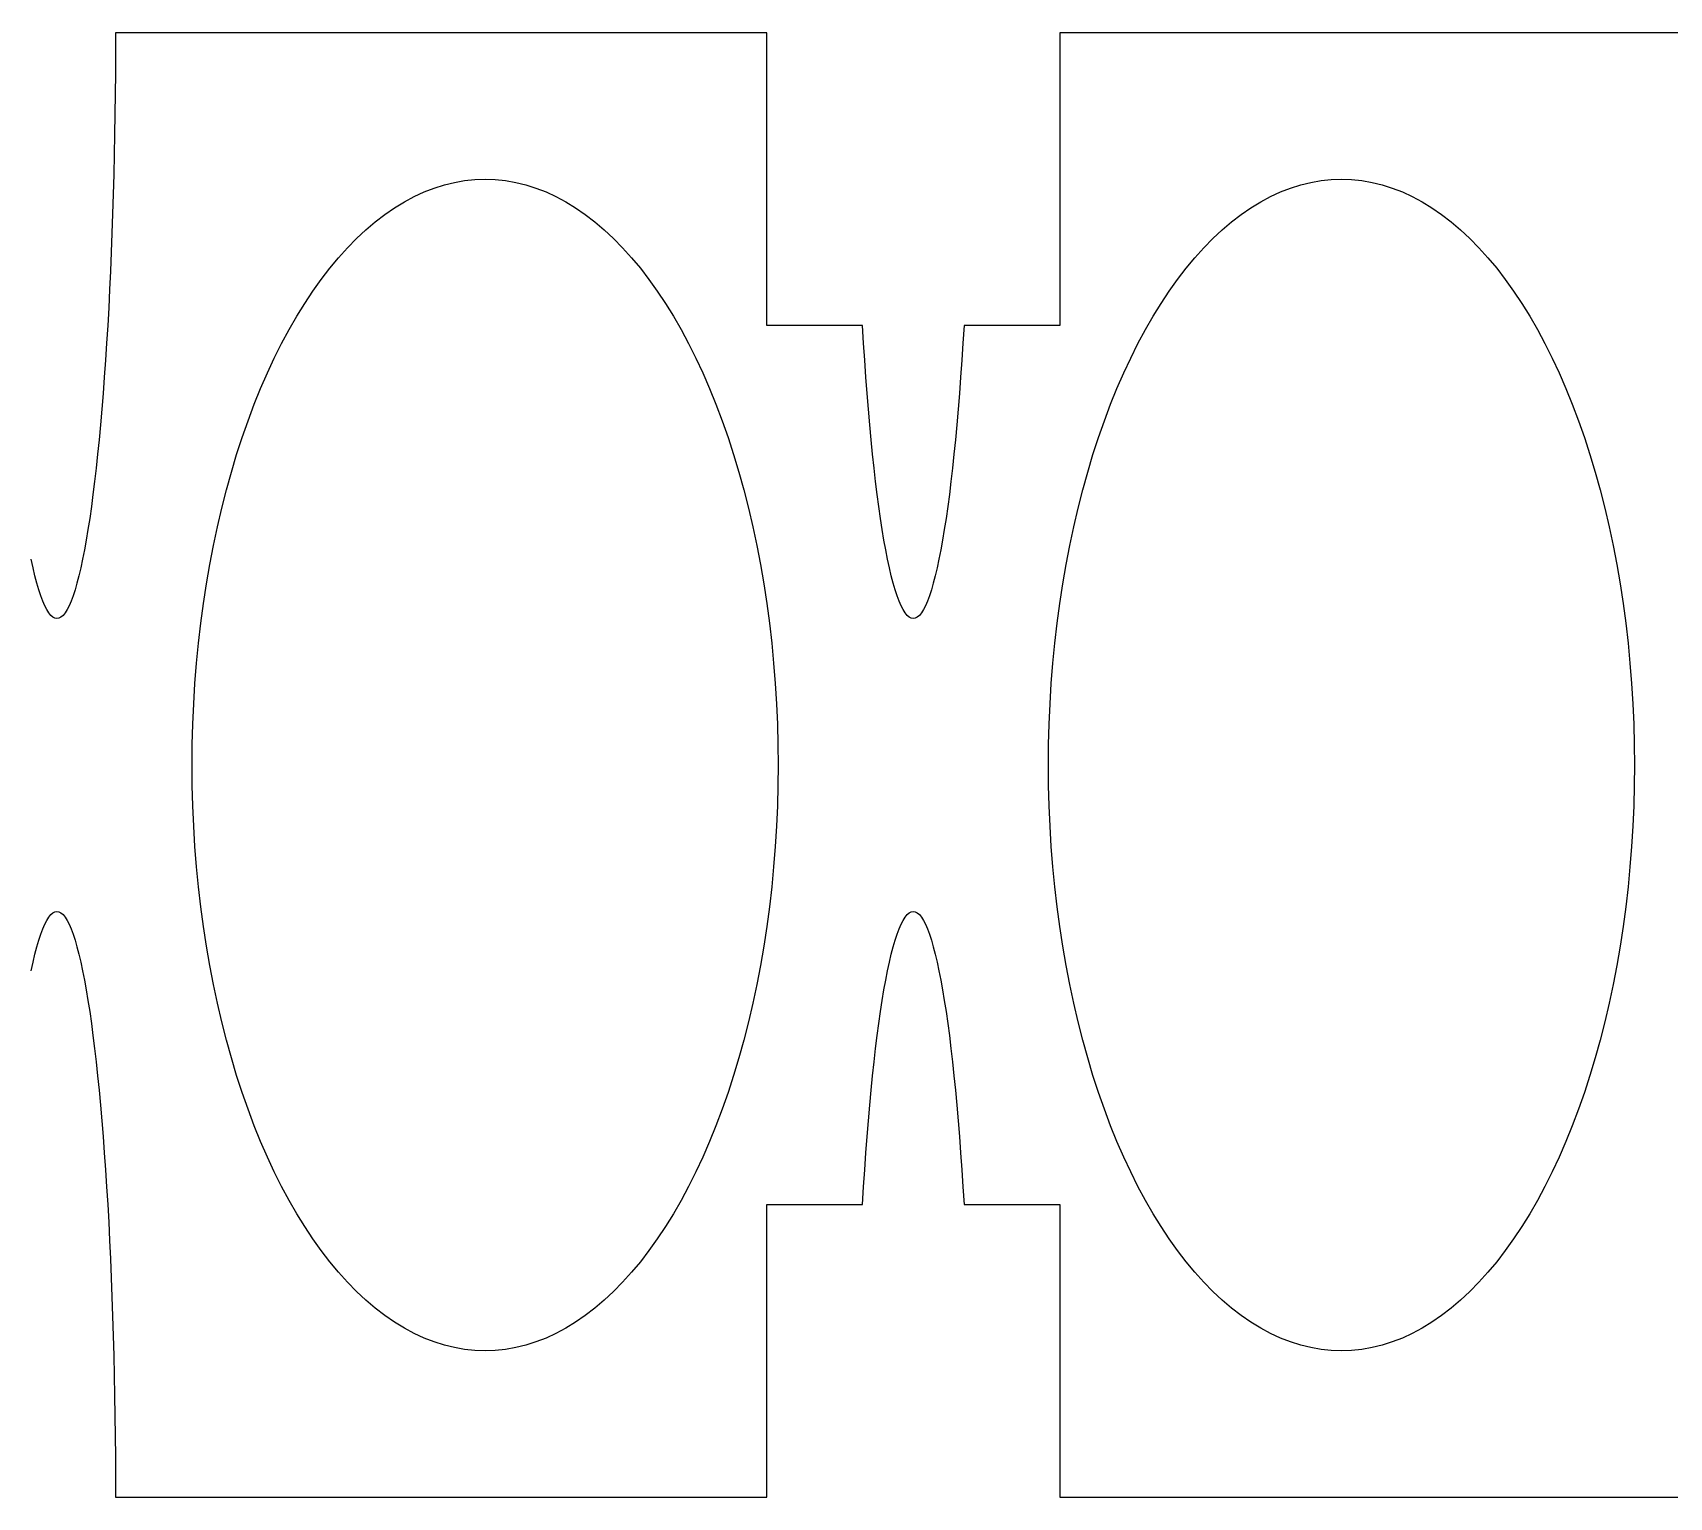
# Model space of a CAD drawing. Header units: metres. Extents: x -317 to 317, y -178 to -110.
# Drawn here: x -190.51 to -154.2, y -142.5 to -110 of the extents above; entities that cross this region are included whole.
import ezdxf

# ---------------------------------------------------------------- set-up
doc = ezdxf.new("R2010")
doc.units = ezdxf.units.M

msp = doc.modelspace()

# ---------------------------------------------------------------- linework, layer by layer
for p, q in [((-188.67, -110), (-188.671, -110.454)), ((-174.223, -110), (-188.67, -110)), ((-174.223, -116.5), (-174.223, -110)), ((-153.276, -110), (-167.723, -110)), ((-167.723, -110), (-167.723, -116.5)), ((-188.671, -110.454), (-188.673, -110.907)), ((-188.673, -110.907), (-188.677, -111.359)), ((-188.677, -111.359), (-188.683, -111.809)), ((-188.683, -111.809), (-188.69, -112.257)), ((-188.69, -112.257), (-188.699, -112.703)), ((-188.699, -112.703), (-188.709, -113.145)), ((-188.709, -113.145), (-188.721, -113.583)), ((-180.925, -113.282), (-180.699, -113.258)), ((-180.699, -113.258), (-180.472, -113.25)), ((-180.472, -113.25), (-180.245, -113.258)), ((-180.245, -113.258), (-180.018, -113.282)), ((-161.928, -113.282), (-161.702, -113.258)), ((-161.702, -113.258), (-161.475, -113.25)), ((-161.475, -113.25), (-161.248, -113.258)), ((-161.248, -113.258), (-161.021, -113.282)), ((-188.721, -113.583), (-188.734, -114.017)), ((-182.044, -113.636), (-181.823, -113.534)), ((-181.823, -113.534), (-181.601, -113.447)), ((-181.601, -113.447), (-181.376, -113.377)), ((-181.376, -113.377), (-181.151, -113.321)), ((-181.151, -113.321), (-180.925, -113.282)), ((-180.018, -113.282), (-179.792, -113.321)), ((-179.792, -113.321), (-179.567, -113.377)), ((-179.567, -113.377), (-179.343, -113.447)), ((-179.343, -113.447), (-179.12, -113.534)), ((-179.12, -113.534), (-178.899, -113.636)), ((-163.047, -113.636), (-162.826, -113.534)), ((-162.826, -113.534), (-162.603, -113.447)), ((-162.603, -113.447), (-162.379, -113.377)), ((-162.379, -113.377), (-162.154, -113.321)), ((-162.154, -113.321), (-161.928, -113.282)), ((-161.021, -113.282), (-160.795, -113.321)), ((-160.795, -113.321), (-160.57, -113.377)), ((-160.57, -113.377), (-160.346, -113.447)), ((-160.346, -113.447), (-160.123, -113.534)), ((-160.123, -113.534), (-159.902, -113.636)), ((-182.695, -114.034), (-182.48, -113.886)), ((-182.48, -113.886), (-182.263, -113.754)), ((-182.263, -113.754), (-182.044, -113.636)), ((-178.899, -113.636), (-178.68, -113.754)), ((-178.68, -113.754), (-178.463, -113.886)), ((-178.463, -113.886), (-178.249, -114.034)), ((-163.698, -114.034), (-163.483, -113.886)), ((-163.483, -113.886), (-163.266, -113.754)), ((-163.266, -113.754), (-163.047, -113.636)), ((-159.902, -113.636), (-159.683, -113.754)), ((-159.683, -113.754), (-159.466, -113.886)), ((-159.466, -113.886), (-159.252, -114.034)), ((-188.734, -114.017), (-188.749, -114.446)), ((-183.116, -114.374), (-182.907, -114.197)), ((-182.907, -114.197), (-182.695, -114.034)), ((-178.249, -114.034), (-178.037, -114.197)), ((-178.037, -114.197), (-177.828, -114.374)), ((-164.119, -114.374), (-163.91, -114.197)), ((-163.91, -114.197), (-163.698, -114.034)), ((-159.252, -114.034), (-159.04, -114.197)), ((-159.04, -114.197), (-158.831, -114.374)), ((-188.749, -114.446), (-188.765, -114.87)), ((-183.523, -114.772), (-183.321, -114.566)), ((-183.321, -114.566), (-183.116, -114.374)), ((-177.828, -114.374), (-177.622, -114.566)), ((-177.622, -114.566), (-177.42, -114.772)), ((-164.526, -114.772), (-164.324, -114.566)), ((-164.324, -114.566), (-164.119, -114.374)), ((-158.831, -114.374), (-158.625, -114.566)), ((-158.625, -114.566), (-158.423, -114.772)), ((-188.765, -114.87), (-188.783, -115.288)), ((-183.916, -115.225), (-183.722, -114.992)), ((-183.722, -114.992), (-183.523, -114.772)), ((-177.42, -114.772), (-177.222, -114.992)), ((-177.222, -114.992), (-177.027, -115.225)), ((-164.919, -115.225), (-164.725, -114.992)), ((-164.725, -114.992), (-164.526, -114.772)), ((-158.423, -114.772), (-158.225, -114.992)), ((-158.225, -114.992), (-158.03, -115.225)), ((-188.783, -115.288), (-188.802, -115.699)), ((-184.107, -115.473), (-183.916, -115.225)), ((-177.027, -115.225), (-176.837, -115.473)), ((-165.11, -115.473), (-164.919, -115.225)), ((-158.03, -115.225), (-157.84, -115.473)), ((-188.802, -115.699), (-188.822, -116.103)), ((-184.474, -116.006), (-184.292, -115.733)), ((-184.292, -115.733), (-184.107, -115.473)), ((-176.837, -115.473), (-176.651, -115.733)), ((-176.651, -115.733), (-176.47, -116.006)), ((-165.477, -116.006), (-165.295, -115.733)), ((-165.295, -115.733), (-165.11, -115.473)), ((-157.84, -115.473), (-157.654, -115.733)), ((-157.654, -115.733), (-157.473, -116.006)), ((-188.822, -116.103), (-188.844, -116.5)), ((-184.65, -116.291), (-184.474, -116.006)), ((-176.47, -116.006), (-176.294, -116.291)), ((-165.653, -116.291), (-165.477, -116.006)), ((-157.473, -116.006), (-157.297, -116.291)), ((-188.844, -116.5), (-188.868, -116.889)), ((-184.821, -116.589), (-184.65, -116.291)), ((-176.294, -116.291), (-176.122, -116.589)), ((-172.099, -116.5), (-174.223, -116.5)), ((-172.076, -116.889), (-172.099, -116.5)), ((-172.099, -116.5), (-172.099, -116.5)), ((-169.847, -116.5), (-169.871, -116.889)), ((-167.723, -116.5), (-169.847, -116.5)), ((-169.847, -116.5), (-169.847, -116.5)), ((-165.824, -116.589), (-165.653, -116.291)), ((-157.297, -116.291), (-157.125, -116.589)), ((-188.868, -116.889), (-188.893, -117.27)), ((-185.148, -117.219), (-184.987, -116.899)), ((-184.987, -116.899), (-184.821, -116.589)), ((-176.122, -116.589), (-175.957, -116.899)), ((-175.957, -116.899), (-175.796, -117.219)), ((-172.051, -117.27), (-172.076, -116.889)), ((-169.871, -116.889), (-169.896, -117.27)), ((-166.15, -117.219), (-165.99, -116.899)), ((-165.99, -116.899), (-165.824, -116.589)), ((-157.125, -116.589), (-156.959, -116.899)), ((-156.959, -116.899), (-156.799, -117.219)), ((-185.302, -117.551), (-185.148, -117.219)), ((-175.796, -117.219), (-175.641, -117.551)), ((-166.305, -117.551), (-166.15, -117.219)), ((-156.799, -117.219), (-156.644, -117.551)), ((-188.893, -117.27), (-188.919, -117.641)), ((-185.451, -117.894), (-185.302, -117.551)), ((-175.641, -117.551), (-175.493, -117.894)), ((-172.025, -117.641), (-172.051, -117.27)), ((-169.896, -117.27), (-169.922, -117.641)), ((-166.454, -117.894), (-166.305, -117.551)), ((-156.644, -117.551), (-156.495, -117.894)), ((-188.919, -117.641), (-188.946, -118.004)), ((-185.594, -118.246), (-185.451, -117.894)), ((-175.493, -117.894), (-175.35, -118.246)), ((-171.998, -118.004), (-172.025, -117.641)), ((-169.922, -117.641), (-169.949, -118.004)), ((-166.597, -118.246), (-166.454, -117.894)), ((-156.495, -117.894), (-156.353, -118.246)), ((-188.946, -118.004), (-188.974, -118.356)), ((-185.73, -118.609), (-185.594, -118.246)), ((-175.35, -118.246), (-175.213, -118.609)), ((-171.969, -118.356), (-171.998, -118.004)), ((-169.949, -118.004), (-169.977, -118.356)), ((-166.733, -118.609), (-166.597, -118.246)), ((-156.353, -118.246), (-156.216, -118.609)), ((-189.004, -118.699), (-189.035, -119.031)), ((-188.974, -118.356), (-189.004, -118.699)), ((-185.861, -118.98), (-185.73, -118.609)), ((-175.213, -118.609), (-175.083, -118.98)), ((-171.939, -118.699), (-171.969, -118.356)), ((-171.908, -119.031), (-171.939, -118.699)), ((-170.007, -118.699), (-170.038, -119.031)), ((-169.977, -118.356), (-170.007, -118.699)), ((-166.864, -118.98), (-166.733, -118.609)), ((-156.216, -118.609), (-156.086, -118.98)), ((-189.035, -119.031), (-189.067, -119.351)), ((-185.984, -119.361), (-185.861, -118.98)), ((-175.083, -118.98), (-174.959, -119.361)), ((-171.876, -119.351), (-171.908, -119.031)), ((-170.038, -119.031), (-170.07, -119.351)), ((-166.987, -119.361), (-166.864, -118.98)), ((-156.086, -118.98), (-155.962, -119.361)), ((-189.067, -119.351), (-189.1, -119.661)), ((-186.101, -119.75), (-185.984, -119.361)), ((-174.959, -119.361), (-174.843, -119.75)), ((-171.843, -119.661), (-171.876, -119.351)), ((-170.07, -119.351), (-170.103, -119.661)), ((-167.104, -119.75), (-166.987, -119.361)), ((-155.962, -119.361), (-155.846, -119.75)), ((-189.1, -119.661), (-189.135, -119.959)), ((-186.211, -120.147), (-186.101, -119.75)), ((-174.843, -119.75), (-174.733, -120.147)), ((-171.809, -119.959), (-171.843, -119.661)), ((-170.103, -119.661), (-170.138, -119.959)), ((-167.214, -120.147), (-167.104, -119.75)), ((-155.846, -119.75), (-155.736, -120.147)), ((-189.135, -119.959), (-189.17, -120.244)), ((-186.314, -120.551), (-186.211, -120.147)), ((-174.733, -120.147), (-174.63, -120.551)), ((-171.774, -120.244), (-171.809, -119.959)), ((-170.138, -119.959), (-170.173, -120.244)), ((-167.317, -120.551), (-167.214, -120.147)), ((-155.736, -120.147), (-155.633, -120.551)), ((-189.206, -120.517), (-189.243, -120.777)), ((-189.17, -120.244), (-189.206, -120.517)), ((-171.737, -120.517), (-171.774, -120.244)), ((-171.7, -120.777), (-171.737, -120.517)), ((-170.209, -120.517), (-170.246, -120.777)), ((-170.173, -120.244), (-170.209, -120.517)), ((-189.243, -120.777), (-189.281, -121.025)), ((-186.41, -120.962), (-186.314, -120.551)), ((-174.63, -120.551), (-174.534, -120.962)), ((-171.662, -121.025), (-171.7, -120.777)), ((-170.246, -120.777), (-170.284, -121.025)), ((-167.413, -120.962), (-167.317, -120.551)), ((-155.633, -120.551), (-155.537, -120.962)), ((-189.32, -121.258), (-189.36, -121.478)), ((-189.281, -121.025), (-189.32, -121.258)), ((-186.499, -121.38), (-186.41, -120.962)), ((-174.534, -120.962), (-174.445, -121.38)), ((-171.623, -121.258), (-171.662, -121.025)), ((-171.584, -121.478), (-171.623, -121.258)), ((-170.323, -121.258), (-170.363, -121.478)), ((-170.284, -121.025), (-170.323, -121.258)), ((-167.501, -121.38), (-167.413, -120.962)), ((-155.537, -120.962), (-155.448, -121.38)), ((-189.36, -121.478), (-189.4, -121.684)), ((-186.58, -121.804), (-186.499, -121.38)), ((-174.445, -121.38), (-174.364, -121.804)), ((-171.543, -121.684), (-171.584, -121.478)), ((-170.363, -121.478), (-170.403, -121.684)), ((-167.583, -121.804), (-167.501, -121.38)), ((-155.448, -121.38), (-155.367, -121.804)), ((-190.499, -121.876), (-190.54, -121.684)), ((-190.457, -122.053), (-190.499, -121.876)), ((-189.442, -121.876), (-189.483, -122.053)), ((-189.4, -121.684), (-189.442, -121.876)), ((-186.654, -122.233), (-186.58, -121.804)), ((-174.364, -121.804), (-174.29, -122.233)), ((-171.502, -121.876), (-171.543, -121.684)), ((-171.46, -122.053), (-171.502, -121.876)), ((-170.445, -121.876), (-170.486, -122.053)), ((-170.403, -121.684), (-170.445, -121.876)), ((-167.657, -122.233), (-167.583, -121.804)), ((-155.367, -121.804), (-155.293, -122.233)), ((-190.415, -122.216), (-190.457, -122.053)), ((-190.372, -122.364), (-190.415, -122.216)), ((-189.526, -122.216), (-189.569, -122.364)), ((-189.483, -122.053), (-189.526, -122.216)), ((-186.72, -122.667), (-186.654, -122.233)), ((-174.29, -122.233), (-174.224, -122.667)), ((-171.418, -122.216), (-171.46, -122.053)), ((-171.375, -122.364), (-171.418, -122.216)), ((-170.529, -122.216), (-170.572, -122.364)), ((-170.486, -122.053), (-170.529, -122.216)), ((-167.723, -122.667), (-167.657, -122.233)), ((-155.293, -122.233), (-155.227, -122.667)), ((-190.329, -122.496), (-190.372, -122.364)), ((-190.285, -122.614), (-190.329, -122.496)), ((-190.241, -122.716), (-190.285, -122.614)), ((-189.656, -122.614), (-189.7, -122.716)), ((-189.612, -122.496), (-189.656, -122.614)), ((-189.569, -122.364), (-189.612, -122.496)), ((-186.779, -123.105), (-186.72, -122.667)), ((-174.224, -122.667), (-174.165, -123.105)), ((-171.332, -122.496), (-171.375, -122.364)), ((-171.288, -122.614), (-171.332, -122.496)), ((-171.244, -122.716), (-171.288, -122.614)), ((-170.659, -122.614), (-170.703, -122.716)), ((-170.615, -122.496), (-170.659, -122.614)), ((-170.572, -122.364), (-170.615, -122.496)), ((-167.782, -123.105), (-167.723, -122.667)), ((-155.227, -122.667), (-155.168, -123.105)), ((-190.196, -122.803), (-190.241, -122.716)), ((-190.151, -122.873), (-190.196, -122.803)), ((-190.106, -122.929), (-190.151, -122.873)), ((-190.061, -122.968), (-190.106, -122.929)), ((-190.016, -122.992), (-190.061, -122.968)), ((-189.97, -123), (-190.016, -122.992)), ((-189.925, -122.992), (-189.97, -123)), ((-189.88, -122.968), (-189.925, -122.992)), ((-189.834, -122.929), (-189.88, -122.968)), ((-189.789, -122.873), (-189.834, -122.929)), ((-189.745, -122.803), (-189.789, -122.873)), ((-189.7, -122.716), (-189.745, -122.803)), ((-171.199, -122.803), (-171.244, -122.716)), ((-171.154, -122.873), (-171.199, -122.803)), ((-171.109, -122.929), (-171.154, -122.873)), ((-171.064, -122.968), (-171.109, -122.929)), ((-171.019, -122.992), (-171.064, -122.968)), ((-170.973, -123), (-171.019, -122.992)), ((-170.928, -122.992), (-170.973, -123)), ((-170.883, -122.968), (-170.928, -122.992)), ((-170.837, -122.929), (-170.883, -122.968)), ((-170.792, -122.873), (-170.837, -122.929)), ((-170.748, -122.803), (-170.792, -122.873)), ((-170.703, -122.716), (-170.748, -122.803)), ((-186.83, -123.547), (-186.779, -123.105)), ((-174.165, -123.105), (-174.114, -123.547)), ((-167.833, -123.547), (-167.782, -123.105)), ((-155.168, -123.105), (-155.117, -123.547)), ((-186.873, -123.993), (-186.83, -123.547)), ((-174.114, -123.547), (-174.071, -123.993)), ((-167.876, -123.993), (-167.833, -123.547)), ((-155.117, -123.547), (-155.074, -123.993)), ((-186.909, -124.441), (-186.873, -123.993)), ((-174.071, -123.993), (-174.035, -124.441)), ((-167.912, -124.441), (-167.876, -123.993)), ((-155.074, -123.993), (-155.038, -124.441)), ((-186.936, -124.891), (-186.909, -124.441)), ((-174.035, -124.441), (-174.007, -124.891)), ((-167.939, -124.891), (-167.912, -124.441)), ((-155.038, -124.441), (-155.01, -124.891)), ((-186.956, -125.343), (-186.936, -124.891)), ((-174.007, -124.891), (-173.988, -125.343)), ((-167.959, -125.343), (-167.939, -124.891)), ((-155.01, -124.891), (-154.991, -125.343)), ((-186.968, -125.796), (-186.956, -125.343)), ((-173.988, -125.343), (-173.976, -125.796)), ((-167.971, -125.796), (-167.959, -125.343)), ((-154.991, -125.343), (-154.979, -125.796)), ((-186.972, -126.25), (-186.968, -125.796)), ((-173.976, -125.796), (-173.972, -126.25)), ((-167.975, -126.25), (-167.971, -125.796)), ((-154.979, -125.796), (-154.975, -126.25)), ((-186.968, -126.704), (-186.972, -126.25)), ((-173.972, -126.25), (-173.976, -126.704)), ((-167.971, -126.704), (-167.975, -126.25)), ((-154.975, -126.25), (-154.979, -126.704)), ((-186.956, -127.157), (-186.968, -126.704)), ((-173.976, -126.704), (-173.988, -127.157)), ((-167.959, -127.157), (-167.971, -126.704)), ((-154.979, -126.704), (-154.991, -127.157)), ((-186.936, -127.609), (-186.956, -127.157)), ((-173.988, -127.157), (-174.007, -127.609)), ((-167.939, -127.609), (-167.959, -127.157)), ((-154.991, -127.157), (-155.01, -127.609)), ((-186.909, -128.059), (-186.936, -127.609)), ((-174.007, -127.609), (-174.035, -128.059)), ((-167.912, -128.059), (-167.939, -127.609)), ((-155.01, -127.609), (-155.038, -128.059)), ((-186.873, -128.507), (-186.909, -128.059)), ((-174.035, -128.059), (-174.071, -128.507)), ((-167.876, -128.507), (-167.912, -128.059)), ((-155.038, -128.059), (-155.074, -128.507)), ((-186.83, -128.953), (-186.873, -128.507)), ((-174.071, -128.507), (-174.114, -128.953)), ((-167.833, -128.953), (-167.876, -128.507)), ((-155.074, -128.507), (-155.117, -128.953)), ((-186.779, -129.395), (-186.83, -128.953)), ((-174.114, -128.953), (-174.165, -129.395)), ((-167.782, -129.395), (-167.833, -128.953)), ((-155.117, -128.953), (-155.168, -129.395)), ((-190.151, -129.627), (-190.106, -129.571)), ((-190.106, -129.571), (-190.061, -129.532)), ((-190.061, -129.532), (-190.016, -129.508)), ((-190.016, -129.508), (-189.97, -129.5)), ((-189.97, -129.5), (-189.925, -129.508)), ((-189.925, -129.508), (-189.88, -129.532)), ((-189.88, -129.532), (-189.834, -129.571)), ((-189.834, -129.571), (-189.789, -129.627)), ((-186.72, -129.833), (-186.779, -129.395)), ((-174.165, -129.395), (-174.224, -129.833)), ((-171.154, -129.627), (-171.109, -129.571)), ((-171.109, -129.571), (-171.064, -129.532)), ((-171.064, -129.532), (-171.019, -129.508)), ((-171.019, -129.508), (-170.973, -129.5)), ((-170.973, -129.5), (-170.928, -129.508)), ((-170.928, -129.508), (-170.883, -129.532)), ((-170.883, -129.532), (-170.837, -129.571)), ((-170.837, -129.571), (-170.792, -129.627)), ((-167.723, -129.833), (-167.782, -129.395)), ((-155.168, -129.395), (-155.227, -129.833)), ((-190.329, -130.004), (-190.285, -129.886)), ((-190.285, -129.886), (-190.241, -129.784)), ((-190.241, -129.784), (-190.196, -129.697)), ((-190.196, -129.697), (-190.151, -129.627)), ((-189.789, -129.627), (-189.745, -129.697)), ((-189.745, -129.697), (-189.7, -129.784)), ((-189.7, -129.784), (-189.656, -129.886)), ((-189.656, -129.886), (-189.612, -130.004)), ((-186.654, -130.267), (-186.72, -129.833)), ((-174.224, -129.833), (-174.29, -130.267)), ((-171.332, -130.004), (-171.288, -129.886)), ((-171.288, -129.886), (-171.244, -129.784)), ((-171.244, -129.784), (-171.199, -129.697)), ((-171.199, -129.697), (-171.154, -129.627)), ((-170.792, -129.627), (-170.748, -129.697)), ((-170.748, -129.697), (-170.703, -129.784)), ((-170.703, -129.784), (-170.659, -129.886)), ((-170.659, -129.886), (-170.615, -130.004)), ((-167.657, -130.267), (-167.723, -129.833)), ((-155.227, -129.833), (-155.293, -130.267)), ((-190.457, -130.447), (-190.415, -130.284)), ((-190.415, -130.284), (-190.372, -130.136)), ((-190.372, -130.136), (-190.329, -130.004)), ((-189.612, -130.004), (-189.569, -130.136)), ((-189.569, -130.136), (-189.526, -130.284)), ((-189.526, -130.284), (-189.483, -130.447)), ((-186.58, -130.696), (-186.654, -130.267)), ((-174.29, -130.267), (-174.364, -130.696)), ((-171.46, -130.447), (-171.418, -130.284)), ((-171.418, -130.284), (-171.375, -130.136)), ((-171.375, -130.136), (-171.332, -130.004)), ((-170.615, -130.004), (-170.572, -130.136)), ((-170.572, -130.136), (-170.529, -130.284)), ((-170.529, -130.284), (-170.486, -130.447)), ((-167.583, -130.696), (-167.657, -130.267)), ((-155.293, -130.267), (-155.367, -130.696)), ((-190.54, -130.816), (-190.499, -130.624)), ((-190.499, -130.624), (-190.457, -130.447)), ((-189.483, -130.447), (-189.442, -130.624)), ((-189.442, -130.624), (-189.4, -130.816)), ((-186.499, -131.12), (-186.58, -130.696)), ((-174.364, -130.696), (-174.445, -131.12)), ((-171.543, -130.816), (-171.502, -130.624)), ((-171.502, -130.624), (-171.46, -130.447)), ((-170.486, -130.447), (-170.445, -130.624)), ((-170.445, -130.624), (-170.403, -130.816)), ((-167.501, -131.12), (-167.583, -130.696)), ((-155.367, -130.696), (-155.448, -131.12)), ((-189.4, -130.816), (-189.36, -131.022)), ((-189.36, -131.022), (-189.32, -131.242)), ((-171.623, -131.242), (-171.584, -131.022)), ((-171.584, -131.022), (-171.543, -130.816)), ((-170.403, -130.816), (-170.363, -131.022)), ((-170.363, -131.022), (-170.323, -131.242)), ((-189.32, -131.242), (-189.281, -131.475)), ((-186.41, -131.538), (-186.499, -131.12)), ((-174.445, -131.12), (-174.534, -131.538)), ((-171.662, -131.475), (-171.623, -131.242)), ((-170.323, -131.242), (-170.284, -131.475)), ((-167.413, -131.538), (-167.501, -131.12)), ((-155.448, -131.12), (-155.537, -131.538)), ((-189.281, -131.475), (-189.243, -131.723)), ((-189.243, -131.723), (-189.206, -131.983)), ((-186.314, -131.949), (-186.41, -131.538)), ((-174.534, -131.538), (-174.63, -131.949)), ((-171.737, -131.983), (-171.7, -131.723)), ((-171.7, -131.723), (-171.662, -131.475)), ((-170.284, -131.475), (-170.246, -131.723)), ((-170.246, -131.723), (-170.209, -131.983)), ((-167.317, -131.949), (-167.413, -131.538)), ((-155.537, -131.538), (-155.633, -131.949)), ((-189.206, -131.983), (-189.17, -132.256)), ((-186.211, -132.353), (-186.314, -131.949)), ((-174.63, -131.949), (-174.733, -132.353)), ((-171.774, -132.256), (-171.737, -131.983)), ((-170.209, -131.983), (-170.173, -132.256)), ((-167.214, -132.353), (-167.317, -131.949)), ((-155.633, -131.949), (-155.736, -132.353)), ((-189.17, -132.256), (-189.135, -132.541)), ((-186.101, -132.75), (-186.211, -132.353)), ((-174.733, -132.353), (-174.843, -132.75)), ((-171.809, -132.541), (-171.774, -132.256)), ((-170.173, -132.256), (-170.138, -132.541)), ((-167.104, -132.75), (-167.214, -132.353)), ((-155.736, -132.353), (-155.846, -132.75)), ((-189.135, -132.541), (-189.1, -132.839)), ((-189.1, -132.839), (-189.067, -133.149)), ((-185.984, -133.139), (-186.101, -132.75)), ((-174.843, -132.75), (-174.959, -133.139)), ((-171.876, -133.149), (-171.843, -132.839)), ((-171.843, -132.839), (-171.809, -132.541)), ((-170.138, -132.541), (-170.103, -132.839)), ((-170.103, -132.839), (-170.07, -133.149)), ((-166.987, -133.139), (-167.104, -132.75)), ((-155.846, -132.75), (-155.962, -133.139)), ((-189.067, -133.149), (-189.035, -133.469)), ((-185.861, -133.52), (-185.984, -133.139)), ((-174.959, -133.139), (-175.083, -133.52)), ((-171.908, -133.469), (-171.876, -133.149)), ((-170.07, -133.149), (-170.038, -133.469)), ((-166.864, -133.52), (-166.987, -133.139)), ((-155.962, -133.139), (-156.086, -133.52)), ((-189.035, -133.469), (-189.004, -133.801)), ((-185.73, -133.891), (-185.861, -133.52)), ((-175.083, -133.52), (-175.213, -133.891)), ((-171.939, -133.801), (-171.908, -133.469)), ((-170.038, -133.469), (-170.007, -133.801)), ((-166.733, -133.891), (-166.864, -133.52)), ((-156.086, -133.52), (-156.216, -133.891)), ((-189.004, -133.801), (-188.974, -134.144)), ((-185.594, -134.254), (-185.73, -133.891)), ((-175.213, -133.891), (-175.35, -134.254)), ((-171.969, -134.144), (-171.939, -133.801)), ((-170.007, -133.801), (-169.977, -134.144)), ((-166.597, -134.254), (-166.733, -133.891)), ((-156.216, -133.891), (-156.353, -134.254)), ((-188.974, -134.144), (-188.946, -134.496)), ((-185.451, -134.606), (-185.594, -134.254)), ((-175.35, -134.254), (-175.493, -134.606)), ((-171.998, -134.496), (-171.969, -134.144)), ((-169.977, -134.144), (-169.949, -134.496)), ((-166.454, -134.606), (-166.597, -134.254)), ((-156.353, -134.254), (-156.495, -134.606)), ((-188.946, -134.496), (-188.919, -134.859)), ((-185.302, -134.949), (-185.451, -134.606)), ((-175.493, -134.606), (-175.641, -134.949)), ((-172.025, -134.859), (-171.998, -134.496)), ((-169.949, -134.496), (-169.922, -134.859)), ((-166.305, -134.949), (-166.454, -134.606)), ((-156.495, -134.606), (-156.644, -134.949)), ((-188.919, -134.859), (-188.893, -135.23)), ((-185.148, -135.281), (-185.302, -134.949)), ((-175.641, -134.949), (-175.796, -135.281)), ((-172.051, -135.23), (-172.025, -134.859)), ((-169.922, -134.859), (-169.896, -135.23)), ((-166.15, -135.281), (-166.305, -134.949)), ((-156.644, -134.949), (-156.799, -135.281)), ((-188.893, -135.23), (-188.868, -135.611)), ((-184.987, -135.601), (-185.148, -135.281)), ((-175.796, -135.281), (-175.957, -135.601)), ((-172.076, -135.611), (-172.051, -135.23)), ((-169.896, -135.23), (-169.871, -135.611)), ((-165.99, -135.601), (-166.15, -135.281)), ((-156.799, -135.281), (-156.959, -135.601)), ((-188.868, -135.611), (-188.844, -136)), ((-184.821, -135.911), (-184.987, -135.601)), ((-175.957, -135.601), (-176.122, -135.911)), ((-172.099, -136), (-172.076, -135.611)), ((-169.871, -135.611), (-169.847, -136)), ((-165.824, -135.911), (-165.99, -135.601)), ((-156.959, -135.601), (-157.125, -135.911)), ((-188.844, -136), (-188.822, -136.397)), ((-184.65, -136.209), (-184.821, -135.911)), ((-176.122, -135.911), (-176.294, -136.209)), ((-174.223, -142.5), (-174.223, -136)), ((-174.223, -136), (-172.099, -136)), ((-172.099, -136), (-172.099, -136)), ((-169.847, -136), (-169.847, -136)), ((-169.847, -136), (-167.723, -136)), ((-167.723, -136), (-167.723, -142.5)), ((-165.653, -136.209), (-165.824, -135.911)), ((-157.125, -135.911), (-157.297, -136.209)), ((-188.822, -136.397), (-188.802, -136.801)), ((-184.474, -136.494), (-184.65, -136.209)), ((-184.292, -136.767), (-184.474, -136.494)), ((-176.47, -136.494), (-176.651, -136.767)), ((-176.294, -136.209), (-176.47, -136.494)), ((-165.477, -136.494), (-165.653, -136.209)), ((-165.295, -136.767), (-165.477, -136.494)), ((-157.473, -136.494), (-157.654, -136.767)), ((-157.297, -136.209), (-157.473, -136.494)), ((-188.802, -136.801), (-188.783, -137.212)), ((-184.107, -137.027), (-184.292, -136.767)), ((-176.651, -136.767), (-176.837, -137.027)), ((-165.11, -137.027), (-165.295, -136.767)), ((-157.654, -136.767), (-157.84, -137.027)), ((-188.783, -137.212), (-188.765, -137.63)), ((-183.916, -137.275), (-184.107, -137.027)), ((-176.837, -137.027), (-177.027, -137.275)), ((-164.919, -137.275), (-165.11, -137.027)), ((-157.84, -137.027), (-158.03, -137.275)), ((-183.722, -137.508), (-183.916, -137.275)), ((-183.523, -137.728), (-183.722, -137.508)), ((-177.222, -137.508), (-177.42, -137.728)), ((-177.027, -137.275), (-177.222, -137.508)), ((-164.725, -137.508), (-164.919, -137.275)), ((-164.526, -137.728), (-164.725, -137.508)), ((-158.225, -137.508), (-158.423, -137.728)), ((-158.03, -137.275), (-158.225, -137.508)), ((-188.765, -137.63), (-188.749, -138.054)), ((-183.321, -137.934), (-183.523, -137.728)), ((-183.116, -138.126), (-183.321, -137.934)), ((-177.622, -137.934), (-177.828, -138.126)), ((-177.42, -137.728), (-177.622, -137.934)), ((-164.324, -137.934), (-164.526, -137.728)), ((-164.119, -138.126), (-164.324, -137.934)), ((-158.625, -137.934), (-158.831, -138.126)), ((-158.423, -137.728), (-158.625, -137.934)), ((-188.749, -138.054), (-188.734, -138.483)), ((-182.907, -138.303), (-183.116, -138.126)), ((-182.695, -138.466), (-182.907, -138.303)), ((-178.037, -138.303), (-178.249, -138.466)), ((-177.828, -138.126), (-178.037, -138.303)), ((-163.91, -138.303), (-164.119, -138.126)), ((-163.698, -138.466), (-163.91, -138.303)), ((-159.04, -138.303), (-159.252, -138.466)), ((-158.831, -138.126), (-159.04, -138.303)), ((-188.734, -138.483), (-188.721, -138.917)), ((-182.48, -138.614), (-182.695, -138.466)), ((-182.263, -138.746), (-182.48, -138.614)), ((-178.463, -138.614), (-178.68, -138.746)), ((-178.249, -138.466), (-178.463, -138.614)), ((-163.483, -138.614), (-163.698, -138.466)), ((-163.266, -138.746), (-163.483, -138.614)), ((-159.466, -138.614), (-159.683, -138.746)), ((-159.252, -138.466), (-159.466, -138.614)), ((-188.721, -138.917), (-188.709, -139.355)), ((-182.044, -138.864), (-182.263, -138.746)), ((-181.823, -138.966), (-182.044, -138.864)), ((-181.601, -139.053), (-181.823, -138.966)), ((-179.12, -138.966), (-179.343, -139.053)), ((-178.899, -138.864), (-179.12, -138.966)), ((-178.68, -138.746), (-178.899, -138.864)), ((-163.047, -138.864), (-163.266, -138.746)), ((-162.826, -138.966), (-163.047, -138.864)), ((-162.603, -139.053), (-162.826, -138.966)), ((-160.123, -138.966), (-160.346, -139.053)), ((-159.902, -138.864), (-160.123, -138.966)), ((-159.683, -138.746), (-159.902, -138.864)), ((-188.709, -139.355), (-188.699, -139.797)), ((-181.376, -139.123), (-181.601, -139.053)), ((-181.151, -139.179), (-181.376, -139.123)), ((-180.925, -139.218), (-181.151, -139.179)), ((-180.699, -139.242), (-180.925, -139.218)), ((-180.472, -139.25), (-180.699, -139.242)), ((-180.245, -139.242), (-180.472, -139.25)), ((-180.018, -139.218), (-180.245, -139.242)), ((-179.792, -139.179), (-180.018, -139.218)), ((-179.567, -139.123), (-179.792, -139.179)), ((-179.343, -139.053), (-179.567, -139.123)), ((-162.379, -139.123), (-162.603, -139.053)), ((-162.154, -139.179), (-162.379, -139.123)), ((-161.928, -139.218), (-162.154, -139.179)), ((-161.702, -139.242), (-161.928, -139.218)), ((-161.475, -139.25), (-161.702, -139.242)), ((-161.248, -139.242), (-161.475, -139.25)), ((-161.021, -139.218), (-161.248, -139.242)), ((-160.795, -139.179), (-161.021, -139.218)), ((-160.57, -139.123), (-160.795, -139.179)), ((-160.346, -139.053), (-160.57, -139.123)), ((-188.699, -139.797), (-188.69, -140.243)), ((-188.69, -140.243), (-188.683, -140.691)), ((-188.683, -140.691), (-188.677, -141.141)), ((-188.677, -141.141), (-188.673, -141.593)), ((-188.673, -141.593), (-188.671, -142.046)), ((-188.671, -142.046), (-188.67, -142.5)), ((-188.67, -142.5), (-174.223, -142.5)), ((-167.723, -142.5), (-153.276, -142.5))]:
    msp.add_line(p, q)

doc.saveas('drawing.dxf')
